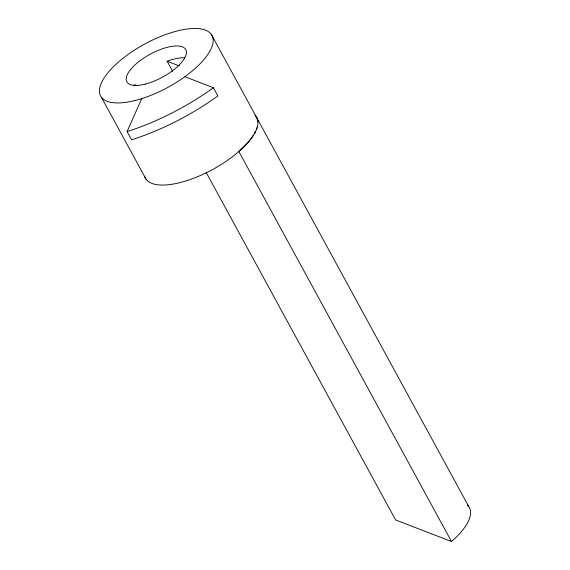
<?xml version="1.0" encoding="UTF-8"?>
<svg xmlns="http://www.w3.org/2000/svg" width="570" height="570" viewBox="0 0 570 570"><rect width="100%" height="100%" fill="white"/><g stroke="black" fill="none" stroke-linecap="round" stroke-linejoin="round"><path stroke-width="0.85" d="M184.851 76.722L213.415 87.737L217.89 95.945A126.811 49.141 -28.6 0 1 131.563 139.8L127.089 131.592L141.688 98.653M134.043 85.814L134.655 84.688L137.106 85.635M205.991 172.147L395.63 519.968L451.476 541.5L454.034 539.277A63.405 24.574 -28.6 0 0 467.543 505.106M172.66 71.343L167.131 61.211L171.036 59.879A33.602 13.025 -28.6 0 1 184.666 57.827M167.131 61.211L179.379 65.935M211.214 34.2L468.633 506.338M451.476 541.5L238.823 151.47A63.27 24.517 -28.6 0 0 253.187 135.532M101.367 97.221L146.134 179.329M213.415 87.737A126.811 49.141 -28.6 0 1 127.089 131.592M255.673 116.123A63.27 24.517 -28.6 0 1 257.811 121.88M257.006 127.659A63.27 24.517 -28.6 0 1 256.457 129.233M255.574 131.271A63.27 24.517 -28.6 0 1 254.484 133.373M254.897 115.083A63.405 24.574 -28.6 0 1 241.381 149.255L235.802 154.1A63.405 24.574 -28.6 0 1 144.666 176.472M134.634 100.634A63.405 24.574 -28.6 0 0 212.688 37.064A63.405 24.574 -28.6 0 0 121.552 59.437A63.405 24.574 -28.6 0 0 134.634 100.634M145.264 84.104A33.602 13.025 -28.6 0 0 186.112 50.324A33.602 13.025 -28.6 0 0 137.498 62.7A33.602 13.025 -28.6 0 0 145.264 84.104"/></g></svg>
